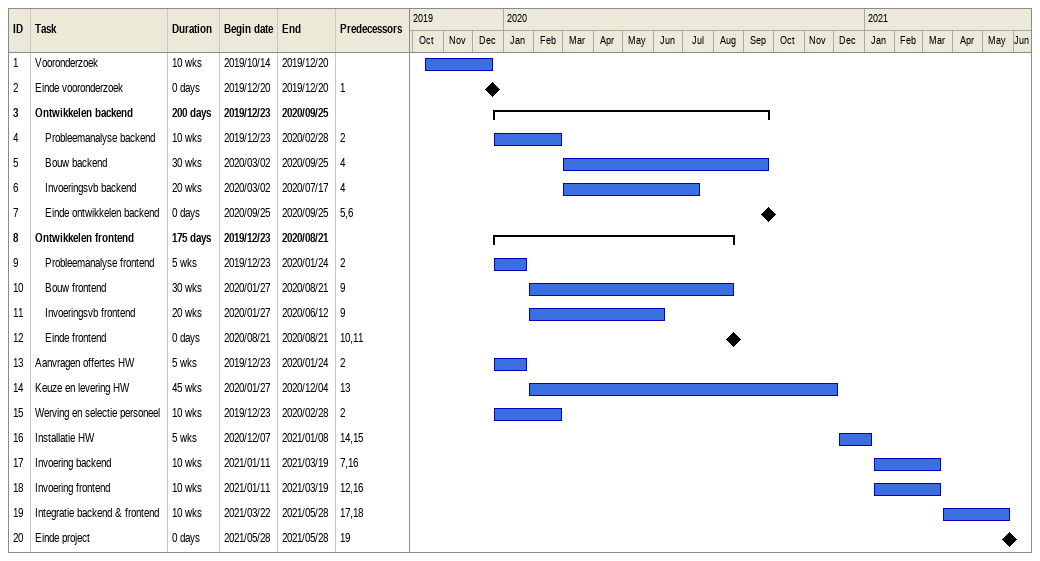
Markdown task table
| ID | Level | Task | Duration | Start | Finish | Predecessors |
|---|---|---|---|---|---|---|
| 1 | 1 | Vooronderzoek | 10w | 2019-10-14 | 2019-12-20 |  |
| 2 | 1 | Einde vooronderzoek | 0d | 2019-12-20 | 2019-12-20 | 1 |
| 3 | 1 | **Ontwikkelen backend** | 200d | 2019-12-23 | 2020-09-25 |  |
| 4 | 2 | Probleemanalyse backend | 10w | 2019-12-23 | 2020-02-28 | 2 |
| 5 | 2 | Bouw backend | 30w | 2020-03-02 | 2020-09-25 | 4 |
| 6 | 2 | Invoeringsvb backend | 20w | 2020-03-02 | 2020-07-17 | 4 |
| 7 | 2 | Einde ontwikkelen backend | 0d | 2020-09-25 | 2020-09-25 | 5, 6 |
| 8 | 1 | **Ontwikkelen frontend** | 175d | 2019-12-23 | 2020-08-21 |  |
| 9 | 2 | Probleemanalyse frontend | 5w | 2019-12-23 | 2020-01-24 | 2 |
| 10 | 2 | Bouw frontend | 30w | 2020-01-27 | 2020-08-21 | 9 |
| 11 | 2 | Invoeringsvb frontend | 20w | 2020-01-27 | 2020-06-12 | 9 |
| 12 | 2 | Einde frontend | 0d | 2020-08-21 | 2020-08-21 | 10, 11 |
| 13 | 1 | Aanvragen offertes HW | 5w | 2019-12-23 | 2020-01-24 | 2 |
| 14 | 1 | Keuze en levering HW | 45w | 2020-01-27 | 2020-12-04 | 13 |
| 15 | 1 | Werving en selectie personeel | 10w | 2019-12-23 | 2020-02-28 | 2 |
| 16 | 1 | Installatie HW | 5w | 2020-12-07 | 2021-01-08 | 14, 15 |
| 17 | 1 | Invoering backend | 10w | 2021-01-11 | 2021-03-19 | 7, 16 |
| 18 | 1 | Invoering frontend | 10w | 2021-01-11 | 2021-03-19 | 12, 16 |
| 19 | 1 | Integratie backend & frontend | 10w | 2021-03-22 | 2021-05-28 | 17, 18 |
| 20 | 1 | Einde project | 0d | 2021-05-28 | 2021-05-28 | 19 |
